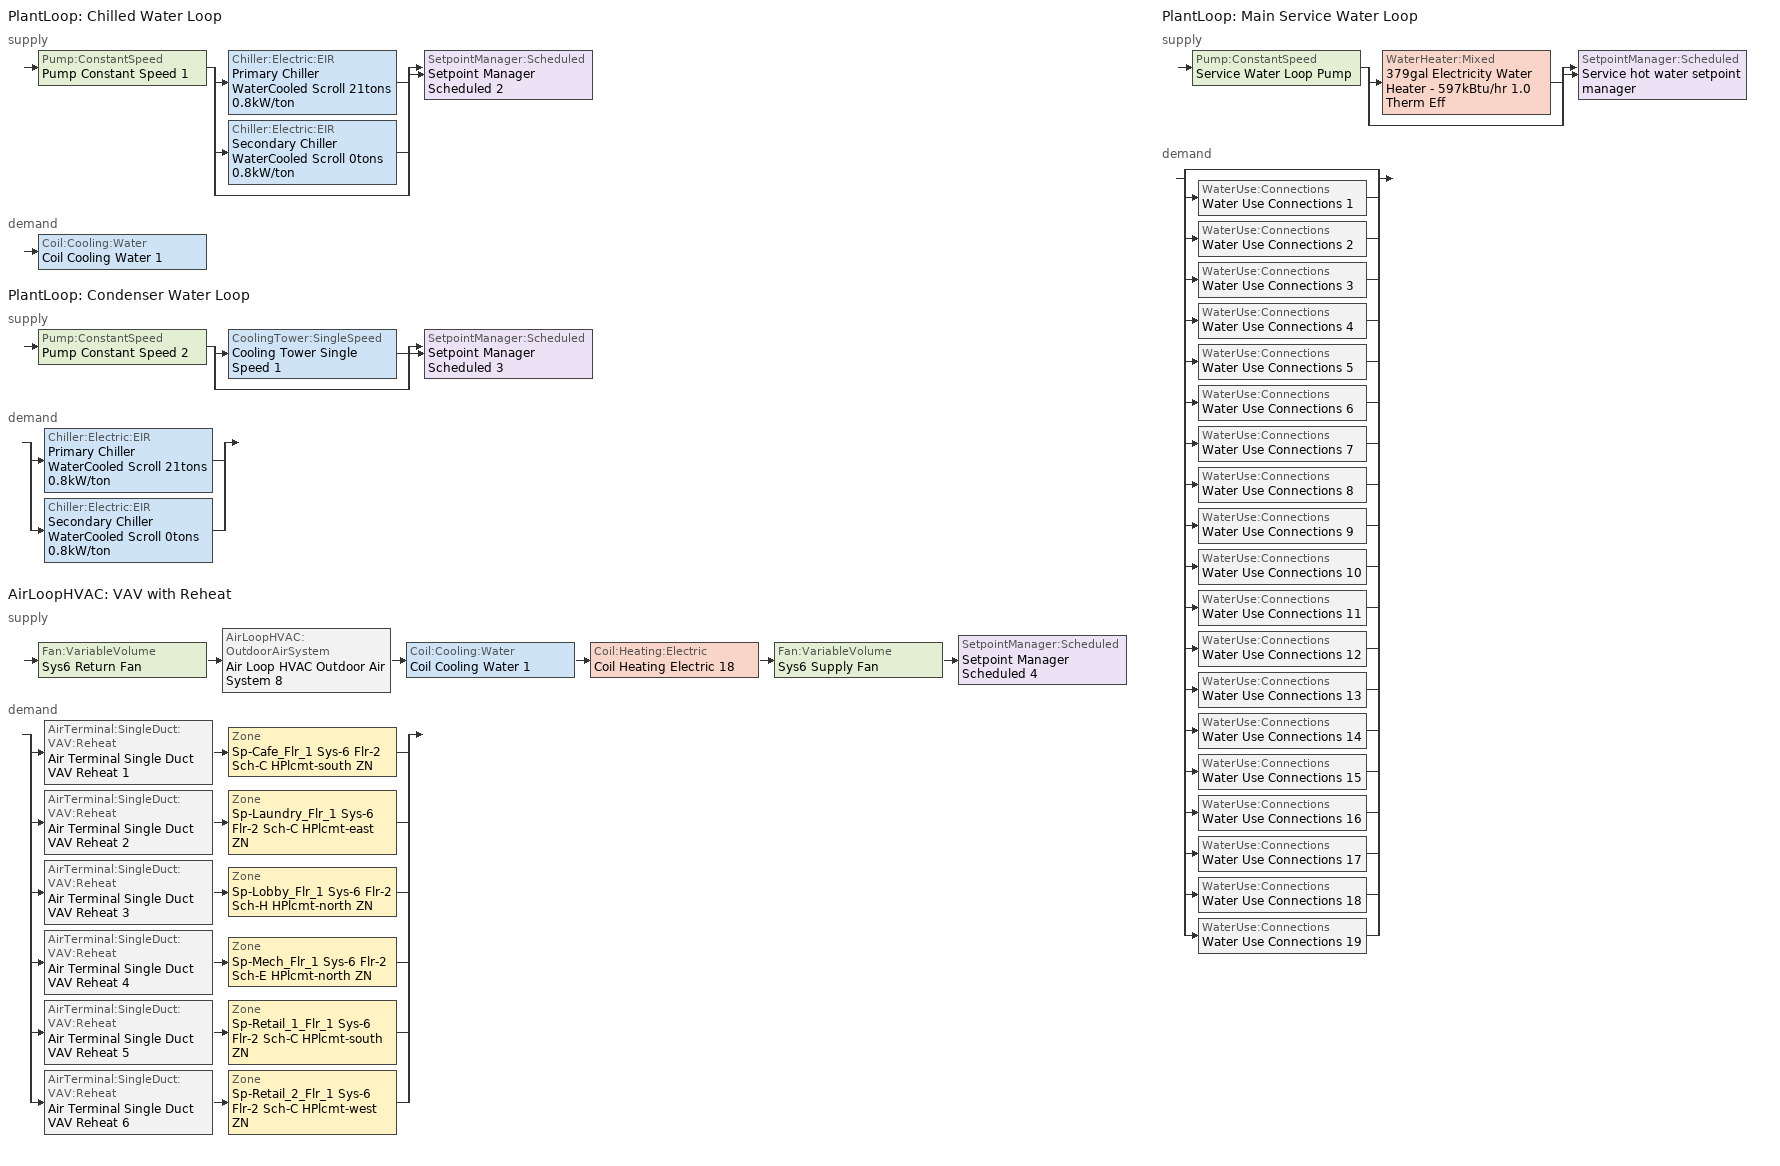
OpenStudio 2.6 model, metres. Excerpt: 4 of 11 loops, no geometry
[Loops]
PlantLoop 'Chilled Water Loop'
 supply: Pump:ConstantSpeed 'Pump Constant Speed 1' > split
  | Chiller:Electric:EIR 'Primary Chiller WaterCooled Scroll 21tons 0.8kW/ton'
  | Chiller:Electric:EIR 'Secondary Chiller WaterCooled Scroll 0tons 0.8kW/ton'
  | bypass
  join > SetpointManager:Scheduled 'Setpoint Manager Scheduled 2'
 demand: Coil:Cooling:Water 'Coil Cooling Water 1'
PlantLoop 'Condenser Water Loop'
 supply: Pump:ConstantSpeed 'Pump Constant Speed 2' > split
  | CoolingTower:SingleSpeed 'Cooling Tower Single Speed 1'
  | bypass
  join > SetpointManager:Scheduled 'Setpoint Manager Scheduled 3'
 demand: split
  | Chiller:Electric:EIR 'Primary Chiller WaterCooled Scroll 21tons 0.8kW/ton'
  | Chiller:Electric:EIR 'Secondary Chiller WaterCooled Scroll 0tons 0.8kW/ton'
AirLoopHVAC 'VAV with Reheat'
 supply: Fan:VariableVolume 'Sys6 Return Fan' > AirLoopHVAC:OutdoorAirSystem 'Air Loop HVAC Outdoor Air System 8' > Coil:Cooling:Water 'Coil Cooling Water 1' > Coil:Heating:Electric 'Coil Heating Electric 18' > Fan:VariableVolume 'Sys6 Supply Fan' > SetpointManager:Scheduled 'Setpoint Manager Scheduled 4'
 demand: split
  | AirTerminal:SingleDuct:VAV:Reheat 'Air Terminal Single Duct VAV Reheat 1' > Zone 'Sp-Cafe_Flr_1 Sys-6 Flr-2 Sch-C HPlcmt-south ZN'
  | AirTerminal:SingleDuct:VAV:Reheat 'Air Terminal Single Duct VAV Reheat 2' > Zone 'Sp-Laundry_Flr_1 Sys-6 Flr-2 Sch-C HPlcmt-east ZN'
  | AirTerminal:SingleDuct:VAV:Reheat 'Air Terminal Single Duct VAV Reheat 3' > Zone 'Sp-Lobby_Flr_1 Sys-6 Flr-2 Sch-H HPlcmt-north ZN'
  | AirTerminal:SingleDuct:VAV:Reheat 'Air Terminal Single Duct VAV Reheat 4' > Zone 'Sp-Mech_Flr_1 Sys-6 Flr-2 Sch-E HPlcmt-north ZN'
  | AirTerminal:SingleDuct:VAV:Reheat 'Air Terminal Single Duct VAV Reheat 5' > Zone 'Sp-Retail_1_Flr_1 Sys-6 Flr-2 Sch-C HPlcmt-south ZN'
  | AirTerminal:SingleDuct:VAV:Reheat 'Air Terminal Single Duct VAV Reheat 6' > Zone 'Sp-Retail_2_Flr_1 Sys-6 Flr-2 Sch-C HPlcmt-west ZN'
PlantLoop 'Main Service Water Loop'
 supply: Pump:ConstantSpeed 'Service Water Loop Pump' > split
  | WaterHeater:Mixed '379gal Electricity Water Heater - 597kBtu/hr 1.0 Therm Eff'
  | bypass
  join > SetpointManager:Scheduled 'Service hot water setpoint manager'
 demand: split
  | bypass
  | WaterUse:Connections 'Water Use Connections 1'
  | WaterUse:Connections 'Water Use Connections 2'
  | WaterUse:Connections 'Water Use Connections 3'
  | WaterUse:Connections 'Water Use Connections 4'
  | WaterUse:Connections 'Water Use Connections 5'
  | WaterUse:Connections 'Water Use Connections 6'
  | WaterUse:Connections 'Water Use Connections 7'
  | WaterUse:Connections 'Water Use Connections 8'
  | WaterUse:Connections 'Water Use Connections 9'
  | WaterUse:Connections 'Water Use Connections 10'
  | WaterUse:Connections 'Water Use Connections 11'
  | WaterUse:Connections 'Water Use Connections 12'
  | WaterUse:Connections 'Water Use Connections 13'
  | WaterUse:Connections 'Water Use Connections 14'
  | WaterUse:Connections 'Water Use Connections 15'
  | WaterUse:Connections 'Water Use Connections 16'
  | WaterUse:Connections 'Water Use Connections 17'
  | WaterUse:Connections 'Water Use Connections 18'
  | WaterUse:Connections 'Water Use Connections 19'
[Sizing:Zone] Zone Cooling Design Supply Air Temperature Input Method=SupplyAirTemperature; Zone Cooling Design Supply Air Temperature {C}=13; Zone Cooling Design Supply Air Temperature Difference {deltaC}=11.11; Zone Heating Design Supply Air Temperature Input Method=SupplyAirTemperature; Zone Heating Design Supply Air Temperature {C}=43; Zone Heating Design Supply Air Temperature Difference {deltaC}=11.11; Zone Cooling Design Supply Air Humidity Ratio {kg-H2O/kg-air}=0.0085; Zone Heating Design Supply Air Humidity Ratio {kg-H2O/kg-air}=0.008; Zone Heating Sizing Factor=1.3; Zone Cooling Sizing Factor=1.1; Cooling Design Air Flow Method=DesignDay; Heating Design Air Flow Method=DesignDay; Account for Dedicated Outdoor Air System=No; Dedicated Outdoor Air System Control Strategy=NeutralSupplyAir; Dedicated Outdoor Air Low Setpoint Temperature for Design {C}=autosize; Dedicated Outdoor Air High Setpoint Temperature for Design {C}=autosize
Sp-Mech_Flr_1 Sys-6 Flr-2 Sch-E HPlcmt-north ZN; Sp-Laundry_Flr_1 Sys-6 Flr-2 Sch-C HPlcmt-east ZN; Sp-Retail_2_Flr_1 Sys-6 Flr-2 Sch-C HPlcmt-west ZN; Sp-Cafe_Flr_1 Sys-6 Flr-2 Sch-C HPlcmt-south ZN; Sp-Retail_1_Flr_1 Sys-6 Flr-2 Sch-C HPlcmt-south ZN; Sp-Lobby_Flr_1 Sys-6 Flr-2 Sch-H HPlcmt-north ZN
[Zone equipment]
Sp-Mech_Flr_1 Sys-6 Flr-2 Sch-E HPlcmt-north ZN: Air Terminal Single Duct VAV Reheat 4, Zone HVAC Baseboard Convective Electric 20
Sp-Laundry_Flr_1 Sys-6 Flr-2 Sch-C HPlcmt-east ZN: Air Terminal Single Duct VAV Reheat 2, Zone HVAC Baseboard Convective Electric 18
Sp-Retail_2_Flr_1 Sys-6 Flr-2 Sch-C HPlcmt-west ZN: Air Terminal Single Duct VAV Reheat 6, Zone HVAC Baseboard Convective Electric 22
Sp-Cafe_Flr_1 Sys-6 Flr-2 Sch-C HPlcmt-south ZN: Air Terminal Single Duct VAV Reheat 1, Zone HVAC Baseboard Convective Electric 17
Sp-Retail_1_Flr_1 Sys-6 Flr-2 Sch-C HPlcmt-south ZN: Air Terminal Single Duct VAV Reheat 5, Zone HVAC Baseboard Convective Electric 21
Sp-Lobby_Flr_1 Sys-6 Flr-2 Sch-H HPlcmt-north ZN: Air Terminal Single Duct VAV Reheat 3, Zone HVAC Baseboard Convective Electric 19
[AirLoopHVAC]
VAV with Reheat: Availability Schedule=VAV with Reheat Occ Sch; Design Supply Air Flow Rate {m3/s}=AutoSize
[Sizing:System]
VAV with Reheat: Type of Load to Size On=Sensible; Design Outdoor Air Flow Rate {m3/s}=Autosize; Minimum System Air Flow Ratio=0.3; Preheat Design Temperature {C}=7; Preheat Design Humidity Ratio {kg-H2O/kg-Air}=0.008; Precool Design Temperature {C}=13; Precool Design Humidity Ratio {kg-H2O/kg-Air}=0.008; Central Cooling Design Supply Air Temperature {C}=13; Central Heating Design Supply Air Temperature {C}=13.1; Sizing Option=NonCoincident; 100% Outdoor Air in Cooling=No; 100% Outdoor Air in Heating=No; Central Cooling Design Supply Air Humidity Ratio {kg-H2O/kg-Air}=0.0085; Central Heating Design Supply Air Humidity Ratio {kg-H2O/kg-Air}=0.008; Cooling Design Air Flow Method=DesignDay; Cooling Design Air Flow Rate {m3/s}=0; Heating Design Air Flow Method=DesignDay; Heating Design Air Flow Rate {m3/s}=0; System Outdoor Air Method=ZoneSum; Zone Maximum Outdoor Air Fraction=1; Cooling Supply Air Flow Rate Per Floor Area {m3/s-m2}=0.00996765; Cooling Fraction of Autosized Cooling Supply Air Flow Rate=1; Cooling Supply Air Flow Rate Per Unit Cooling Capacity {m3/s-W}=3.94755e-05; Heating Supply Air Flow Rate Per Floor Area {m3/s-m2}=0.00996765; Heating Fraction of Autosized Heating Supply Air Flow Rate=1; Heating Fraction of Autosized Cooling Supply Air Flow Rate=1; Heating Supply Air Flow Rate Per Unit Heating Capacity {m3/s-W}=3.15882e-05; Cooling Design Capacity Method=CoolingDesignCapacity; Cooling Design Capacity {W}=autosize; Cooling Design Capacity Per Floor Area {W/m2}=234.7; Fraction of Autosized Cooling Design Capacity=1; Heating Design Capacity Method=HeatingDesignCapacity; Heating Design Capacity {W}=autosize; Heating Design Capacity Per Floor Area {W/m2}=157; Fraction of Autosized Heating Design Capacity=1; Central Cooling Capacity Control Method=OnOff
[Coil:Heating:Electric] Availability Schedule=Always On Discrete
Coil Heating Electric 18; Coil Heating Electric 19; Coil Heating Electric 20; Coil Heating Electric 21; Coil Heating Electric 22; Coil Heating Electric 23; Coil Heating Electric 24
[Controller:OutdoorAir]
Controller Outdoor Air 8: Minimum Outdoor Air Flow Rate {m3/s}=autosize; Maximum Outdoor Air Flow Rate {m3/s}=Autosize; Economizer Control Type=DifferentialEnthalpy; Economizer Control Action Type=ModulateFlow; Lockout Type=NoLockout; Minimum Limit Type=FixedMinimum; Minimum Outdoor Air Schedule=VAV with Reheat Occ Sch; Controller Mechanical Ventilation=Controller Mechanical Ventilation 8; High Humidity Control=No; Heat Recovery Bypass Control Type=BypassWhenOAFlowGreaterThanMinimum
[Controller:MechanicalVentilation]
Controller Mechanical Ventilation 8: Availability Schedule=Always On Discrete; System Outdoor Air Method=ZoneSum
[AirLoopHVAC:OutdoorAirSystem]
Air Loop HVAC Outdoor Air System 8: Controller=Controller Outdoor Air 8
[SetpointManager:Scheduled] Control Variable=Temperature
Name | Schedule
Setpoint Manager Scheduled 2 | CHW Temp
Setpoint Manager Scheduled 3 | CW Temp
Setpoint Manager Scheduled 4 | Supply Air Temp
Service hot water setpoint manager | Service Water Loop Temp - 140F
[ZoneHVAC:Baseboard:Convective:Electric] Availability Schedule=Always On Discrete; Nominal Capacity {W}=autosize; Efficiency=1
Zone HVAC Baseboard Convective Electric 17; Zone HVAC Baseboard Convective Electric 18; Zone HVAC Baseboard Convective Electric 19; Zone HVAC Baseboard Convective Electric 20; Zone HVAC Baseboard Convective Electric 21; Zone HVAC Baseboard Convective Electric 22
[PlantLoop] Glycol Concentration=0; Plant Loop Volume {m3}=Autocalculate; Load Distribution Scheme=Optimal
Name | Maximum Loop Temperature {C} | Minimum Loop Temperature {C}
Chilled Water Loop; Condenser Water Loop
Main Service Water Loop | 60 | 10
[Sizing:Plant] Sizing Option=NonCoincident; Zone Timesteps in Averaging Window=1; Coincident Sizing Factor Mode=None
Name | Loop Type | Design Loop Exit Temperature {C} | Loop Design Temperature Difference {deltaC}
Chilled Water Loop | Cooling | 7 | 6
Condenser Water Loop | Condenser | 29 | 6
Main Service Water Loop | Heating | 60 | 5
[Pump:ConstantSpeed] Rated Flow Rate {m3/s}=autosize; Rated Power Consumption {W}=autosize; Fraction of Motor Inefficiencies to Fluid Stream=0; Pump Control Type=Intermittent; Design Power Sizing Method=PowerPerFlowPerPressure; Design Electric Power per Unit Flow Rate {W/(m3/s)}=348701.1
Name | Rated Pump Head {Pa} | Motor Efficiency | Design Shaft Power per Unit Flow Rate per Unit Head {W-s/m3-Pa}
Pump Constant Speed 1 | 179352 | 0.855 | 1.67385
Pump Constant Speed 2 | 179352 | 0.895 | 1.50185
Service Water Loop Pump | 558704 | 0.855 | 1.28205
[Chiller:Electric:EIR] Reference COP {W/W}=4.5032; Cooling Capacity Function of Temperature Curve=WaterCooled_Scroll_CAPFT_NECB2011; Electric Input to Cooling Output Ratio Function of Temperature Curve=WaterCooled_Scroll_EIRFT_NECB2011; Electric Input to Cooling Output Ratio Function of Part Load Ratio Curve=WaterCooled_Scroll_EIRFPLR_NECB2011; Minimum Part Load Ratio=0.25; Minimum Unloading Ratio=0.25; Condenser Type=WaterCooled; Chiller Flow Mode=LeavingSetpointModulated; Design Heat Recovery Water Flow Rate {m3/s}=0; Sizing Factor=1; Basin Heater Capacity {W/K}=0; Basin Heater Setpoint Temperature {C}=10
Name | Reference Capacity {W}
Primary Chiller WaterCooled Scroll 21tons 0.8kW/ton | 74451
Secondary Chiller WaterCooled Scroll 0tons 0.8kW/ton | 0.001
[CoolingTower:SingleSpeed]
Cooling Tower Single Speed 1: Design Water Flow Rate {m3/s}=autosize; Design Air Flow Rate {m3/s}=autosize; Fan Power at Design Air Flow Rate {W}=1182.79; U-Factor Times Area Value at Design Air Flow Rate {W/K}=autosize; Air Flow Rate in Free Convection Regime {m3/s}=autosize; U-Factor Times Area Value at Free Convection Air Flow Rate {W/K}=autosize; Performance Input Method=UFactorTimesAreaAndDesignWaterFlowRate; Free Convection Capacity {W}=0; Basin Heater Capacity {W/K}=0; Evaporation Loss Mode=LossFactor; Evaporation Loss Factor {percent/K}=0.2; Drift Loss Percent {percent}=0.008; Blowdown Calculation Mode=ConcentrationRatio; Blowdown Concentration Ratio=3; Capacity Control=FanCycling; Number of Cells=1; Cell Control=MinimalCell; Cell Minimum  Water Flow Rate Fraction=0.33; Cell Maximum Water Flow Rate Fraction=2.5; Sizing Factor=1; Free Convection Air Flow Rate Sizing Factor=0.1; Free Convection U-Factor Times Area Value Sizing Factor=0.1; Heat Rejection Capacity and Nominal Capacity Sizing Ratio=1.25; Free Convection Nominal Capacity Sizing Factor=0.1; Design Inlet Air Dry-Bulb Temperature {C}=35; Design Inlet Air Wet-Bulb Temperature {C}=24; Design Approach Temperature {deltaC}=5; Design Range Temperature {deltaC}=6
[Fan:VariableVolume] Availability Schedule=Always On Discrete; Maximum Flow Rate {m3/s}=Autosize; Fan Power Minimum Flow Rate Input Method=Fraction; Fan Power Minimum Flow Fraction=0.68; Fan Power Minimum Air Flow Rate {m3/s}=0; Motor In Airstream Fraction=1; Fan Power Coefficient 1=-2.4176; Fan Power Coefficient 2=9.5874; Fan Power Coefficient 3=-11.559; Fan Power Coefficient 4=5.4009; Fan Power Coefficient 5=0
Name | Fan Efficiency | Pressure Rise {Pa} | Motor Efficiency
Sys6 Supply Fan | 0.549965 | 1000 | 0.8461
Sys6 Return Fan | 0.299975 | 250 | 0.4615
[Coil:Cooling:Water]
Coil Cooling Water 1: Availability Schedule=Always On Discrete
[Controller:WaterCoil]
Controller Water Coil 1: Water Coil=Coil Cooling Water 1; Action=Reverse; Minimum Actuated Flow {m3/s}=0
[AirTerminal:SingleDuct:VAV:Reheat] Availability Schedule=Always On Discrete; Maximum Air Flow Rate {m3/s}=AutoSize; Zone Minimum Air Flow Input Method=Constant; Constant Minimum Air Flow Fraction=0.3; Maximum Hot Water or Steam Flow Rate {m3/s}=AutoSize; Minimum Hot Water or Steam Flow Rate {m3/s}=0; Convergence Tolerance=0.001; Damper Heating Action=Normal; Maximum Flow per Zone Floor Area During Reheat {m3/s-m2}=AutoSize; Maximum Flow Fraction During Reheat=0.5; Maximum Reheat Air Temperature {C}=43; Control For Outdoor Air=No
Name | Fixed Minimum Air Flow Rate {m3/s} | Reheat Coil
Air Terminal Single Duct VAV Reheat 1 | 0.377724 | Coil Heating Electric 19
Air Terminal Single Duct VAV Reheat 2 | 0.156079 | Coil Heating Electric 20
Air Terminal Single Duct VAV Reheat 3 | 2.61637 | Coil Heating Electric 21
Air Terminal Single Duct VAV Reheat 4 | 0.328486 | Coil Heating Electric 22
Air Terminal Single Duct VAV Reheat 5 | 0.134143 | Coil Heating Electric 23
Air Terminal Single Duct VAV Reheat 6 | 0.155338 | Coil Heating Electric 24
[WaterHeater:Mixed]
379gal Electricity Water Heater - 597kBtu/hr 1.0 Therm Eff: Tank Volume {m3}=1.43368; Setpoint Temperature Schedule=Service Water Loop Temp - 140F; Deadband Temperature Difference {deltaC}=2; Maximum Temperature Limit {C}=82.2222; Heater Control Type=Cycle; Heater Maximum Capacity {W}=175059; Heater Fuel Type=Electricity; Heater Thermal Efficiency=1; Off Cycle Parasitic Fuel Consumption Rate {W}=123.174; Off Cycle Parasitic Fuel Type=Electricity; Off Cycle Parasitic Heat Fraction to Tank=0.8; On Cycle Parasitic Fuel Consumption Rate {W}=123.174; On Cycle Parasitic Fuel Type=Electricity; On Cycle Parasitic Heat Fraction to Tank=0; Ambient Temperature Indicator=Schedule; Ambient Temperature Schedule=Water Heater Ambient Temp Schedule - 70F; Off Cycle Loss Coefficient to Ambient Temperature {W/K}=5.28388; On Cycle Loss Coefficient to Ambient Temperature {W/K}=5.28388; Use Side Effectiveness=1; Source Side Effectiveness=1; Use Side Design Flow Rate {m3/s}=autosize; Source Side Design Flow Rate {m3/s}=autosize; Indirect Water Heating Recovery Time {hr}=1.5; Source Side Flow Control Mode=IndirectHeatPrimarySetpoint
[WaterUse:Connections]
Name | Water Use Equipment Name 1
Water Use Connections 1 | Banquet_flr_6 Service Water Use 0.34gal/min
Water Use Connections 2 | Basement Service Water Use 0.5gal/min
Water Use Connections 3 | Cafe_flr_1 Service Water Use 0.02gal/min
Water Use Connections 4 | Dining_flr_6 Service Water Use 0.34gal/min
Water Use Connections 5 | Kitchen_flr_6 Service Water Use 0.05gal/min
Water Use Connections 6 | Laundry_flr_1 Service Water Use 0.02gal/min
Water Use Connections 7 | Lobby_flr_1 Service Water Use 0.33gal/min
Water Use Connections 8 | Retail_1_flr_1 Service Water Use 0.01gal/min
Water Use Connections 9 | Retail_2_flr_1 Service Water Use 0.01gal/min
Water Use Connections 10 | Room_1_flr_3 Service Water Use 0.08gal/min
Water Use Connections 11 | Room_1_flr_6 Service Water Use 0.08gal/min
Water Use Connections 12 | Room_2_flr_3 Service Water Use 0.08gal/min
Water Use Connections 13 | Room_2_flr_6 Service Water Use 0.08gal/min
Water Use Connections 14 | Room_3_mult19_flr_3 Service Water Use 0.05gal/min
Water Use Connections 15 | Room_3_mult9_flr_6 Service Water Use 0.05gal/min
Water Use Connections 16 | Room_4_mult19_flr_3 Service Water Use 0.05gal/min
Water Use Connections 17 | Room_5_flr_3 Service Water Use 0.08gal/min
Water Use Connections 18 | Room_6_flr_3 Service Water Use 0.08gal/min
Water Use Connections 19 | Storage_flr_1 Service Water Use 0.02gal/min
[WaterUse:Equipment:Definition]
Name | Peak Flow Rate {m3/s} | Target Temperature Schedule | Sensible Fraction Schedule | Latent Fraction Schedule
Banquet_flr_6 Service Water Use Def 0.34gal/min | 2.11381e-05 | Schedule Ruleset 5 | Schedule Ruleset 3 | Schedule Ruleset 4
Basement Service Water Use Def 0.5gal/min | 3.15301e-05 | Schedule Ruleset 8 | Schedule Ruleset 6 | Schedule Ruleset 7
Cafe_flr_1 Service Water Use Def 0.02gal/min | 1.50463e-06 | Schedule Ruleset 11 | Schedule Ruleset 9 | Schedule Ruleset 10
Dining_flr_6 Service Water Use Def 0.34gal/min | 2.11381e-05 | Schedule Ruleset 14 | Schedule Ruleset 12 | Schedule Ruleset 13
Kitchen_flr_6 Service Water Use Def 0.05gal/min | 3.29204e-06 | Schedule Ruleset 17 | Schedule Ruleset 15 | Schedule Ruleset 16
Laundry_flr_1 Service Water Use Def 0.02gal/min | 1.24346e-06 | Schedule Ruleset 20 | Schedule Ruleset 18 | Schedule Ruleset 19
Lobby_flr_1 Service Water Use Def 0.33gal/min | 2.08442e-05 | Schedule Ruleset 23 | Schedule Ruleset 21 | Schedule Ruleset 22
Retail_1_flr_1 Service Water Use Def 0.01gal/min | 4.74976e-07 | Schedule Ruleset 26 | Schedule Ruleset 24 | Schedule Ruleset 25
Retail_2_flr_1 Service Water Use Def 0.01gal/min | 5.50024e-07 | Schedule Ruleset 29 | Schedule Ruleset 27 | Schedule Ruleset 28
Room_1_flr_3 Service Water Use Def 0.08gal/min | 4.97412e-06 | Schedule Ruleset 32 | Schedule Ruleset 30 | Schedule Ruleset 31
Room_1_flr_6 Service Water Use Def 0.08gal/min | 4.97412e-06 | Schedule Ruleset 35 | Schedule Ruleset 33 | Schedule Ruleset 34
Room_2_flr_3 Service Water Use Def 0.08gal/min | 4.97354e-06 | Schedule Ruleset 38 | Schedule Ruleset 36 | Schedule Ruleset 37
Room_2_flr_6 Service Water Use Def 0.08gal/min | 4.97354e-06 | Schedule Ruleset 41 | Schedule Ruleset 39 | Schedule Ruleset 40
Room_3_mult19_flr_3 Service Water Use Def 0.05gal/min | 3.12604e-06 | Schedule Ruleset 44 | Schedule Ruleset 42 | Schedule Ruleset 43
Room_3_mult9_flr_6 Service Water Use Def 0.05gal/min | 3.1269e-06 | Schedule Ruleset 47 | Schedule Ruleset 45 | Schedule Ruleset 46
Room_4_mult19_flr_3 Service Water Use Def 0.05gal/min | 3.1269e-06 | Schedule Ruleset 50 | Schedule Ruleset 48 | Schedule Ruleset 49
Room_5_flr_3 Service Water Use Def 0.08gal/min | 4.97412e-06 | Schedule Ruleset 53 | Schedule Ruleset 51 | Schedule Ruleset 52
Room_6_flr_3 Service Water Use Def 0.08gal/min | 4.97354e-06 | Schedule Ruleset 56 | Schedule Ruleset 54 | Schedule Ruleset 55
Storage_flr_1 Service Water Use Def 0.02gal/min | 1.50987e-06 | Schedule Ruleset 59 | Schedule Ruleset 57 | Schedule Ruleset 58
[WaterUse:Equipment]
Name | Water Use Equipment Definition | Space | Flow Rate Fraction Schedule
Banquet_flr_6 Service Water Use 0.34gal/min | Banquet_flr_6 Service Water Use Def 0.34gal/min | Banquet_Flr_6 | NECB-B-Service Water Heating
Basement Service Water Use 0.5gal/min | Basement Service Water Use Def 0.5gal/min | Basement | NECB-E-Service Water Heating
Cafe_flr_1 Service Water Use 0.02gal/min | Cafe_flr_1 Service Water Use Def 0.02gal/min | Cafe_Flr_1 | NECB-C-Service Water Heating
Dining_flr_6 Service Water Use 0.34gal/min | Dining_flr_6 Service Water Use Def 0.34gal/min | Dining_Flr_6 | NECB-B-Service Water Heating
Kitchen_flr_6 Service Water Use 0.05gal/min | Kitchen_flr_6 Service Water Use Def 0.05gal/min | Kitchen_Flr_6 | NECB-B-Service Water Heating
Laundry_flr_1 Service Water Use 0.02gal/min | Laundry_flr_1 Service Water Use Def 0.02gal/min | Laundry_Flr_1 | NECB-C-Service Water Heating
Lobby_flr_1 Service Water Use 0.33gal/min | Lobby_flr_1 Service Water Use Def 0.33gal/min | Lobby_Flr_1 | NECB-H-Service Water Heating
Retail_1_flr_1 Service Water Use 0.01gal/min | Retail_1_flr_1 Service Water Use Def 0.01gal/min | Retail_1_Flr_1 | NECB-C-Service Water Heating
Retail_2_flr_1 Service Water Use 0.01gal/min | Retail_2_flr_1 Service Water Use Def 0.01gal/min | Retail_2_Flr_1 | NECB-C-Service Water Heating
Room_1_flr_3 Service Water Use 0.08gal/min | Room_1_flr_3 Service Water Use Def 0.08gal/min | Room_1_Flr_3 | NECB-F-Service Water Heating
Room_1_flr_6 Service Water Use 0.08gal/min | Room_1_flr_6 Service Water Use Def 0.08gal/min | Room_1_Flr_6 | NECB-F-Service Water Heating
Room_2_flr_3 Service Water Use 0.08gal/min | Room_2_flr_3 Service Water Use Def 0.08gal/min | Room_2_Flr_3 | NECB-F-Service Water Heating
Room_2_flr_6 Service Water Use 0.08gal/min | Room_2_flr_6 Service Water Use Def 0.08gal/min | Room_2_Flr_6 | NECB-F-Service Water Heating
Room_3_mult19_flr_3 Service Water Use 0.05gal/min | Room_3_mult19_flr_3 Service Water Use Def 0.05gal/min | Room_3_Mult19_Flr_3 | NECB-F-Service Water Heating
Room_3_mult9_flr_6 Service Water Use 0.05gal/min | Room_3_mult9_flr_6 Service Water Use Def 0.05gal/min | Room_3_Mult9_Flr_6 | NECB-F-Service Water Heating
Room_4_mult19_flr_3 Service Water Use 0.05gal/min | Room_4_mult19_flr_3 Service Water Use Def 0.05gal/min | Room_4_Mult19_Flr_3 | NECB-F-Service Water Heating
Room_5_flr_3 Service Water Use 0.08gal/min | Room_5_flr_3 Service Water Use Def 0.08gal/min | Room_5_Flr_3 | NECB-F-Service Water Heating
Room_6_flr_3 Service Water Use 0.08gal/min | Room_6_flr_3 Service Water Use Def 0.08gal/min | Room_6_Flr_3 | NECB-F-Service Water Heating
Storage_flr_1 Service Water Use 0.02gal/min | Storage_flr_1 Service Water Use Def 0.02gal/min | Storage_Flr_1 | NECB-E-Service Water Heating
[SetpointManager:OutdoorAirPretreat] Minimum Setpoint Temperature {C}=-99; Maximum Setpoint Temperature {C}=99; Minimum Setpoint Humidity Ratio {kgWater/kgDryAir}=1e-05; Maximum Setpoint Humidity Ratio {kgWater/kgDryAir}=1
Setpoint Manager Outdoor Air Pretreat 1; Setpoint Manager Outdoor Air Pretreat 2; Setpoint Manager Outdoor Air Pretreat 3; Setpoint Manager Outdoor Air Pretreat 4; Setpoint Manager Outdoor Air Pretreat 5; Setpoint Manager Outdoor Air Pretreat 6; Setpoint Manager Outdoor Air Pretreat 7; Setpoint Manager Outdoor Air Pretreat 8
[AvailabilityManager:NightCycle] Control Type=CycleOnAny; Thermostat Tolerance {deltaC}=1; Cycling Run Time {s}=3600
Availability Manager Night Cycle 1; Availability Manager Night Cycle 2; Availability Manager Night Cycle 3; Availability Manager Night Cycle 4; Availability Manager Night Cycle 5; Availability Manager Night Cycle 6; Availability Manager Night Cycle 7
[Schedule:Ruleset]
CHW Temp: Default Day Schedule=Schedule Day 4
CW Temp: Default Day Schedule=Schedule Day 5
Supply Air Temp: Default Day Schedule=Supply Air Temp Default
Service Water Loop Temp - 140F: Default Day Schedule=Service Water Loop Temp - 140F Default
Water Heater Ambient Temp Schedule - 70F: Default Day Schedule=Water Heater Ambient Temp Schedule - 70F Default
Schedule Ruleset 3: Default Day Schedule=Schedule Day 8
Schedule Ruleset 4: Default Day Schedule=Schedule Day 9
Schedule Ruleset 5: Default Day Schedule=Schedule Day 10
NECB-B-Service Water Heating: Default Day Schedule=NECB-B-Service Water Heating Default
Schedule Ruleset 6: Default Day Schedule=Schedule Day 11
Schedule Ruleset 7: Default Day Schedule=Schedule Day 12
Schedule Ruleset 8: Default Day Schedule=Schedule Day 13
NECB-E-Service Water Heating: Default Day Schedule=NECB-E-Service Water Heating Default
Schedule Ruleset 9: Default Day Schedule=Schedule Day 14
Schedule Ruleset 10: Default Day Schedule=Schedule Day 15
Schedule Ruleset 11: Default Day Schedule=Schedule Day 16
NECB-C-Service Water Heating: Default Day Schedule=NECB-C-Service Water Heating Default
Schedule Ruleset 12: Default Day Schedule=Schedule Day 17
Schedule Ruleset 13: Default Day Schedule=Schedule Day 18
Schedule Ruleset 14: Default Day Schedule=Schedule Day 19
Schedule Ruleset 15: Default Day Schedule=Schedule Day 20
Schedule Ruleset 16: Default Day Schedule=Schedule Day 21
Schedule Ruleset 17: Default Day Schedule=Schedule Day 22
Schedule Ruleset 18: Default Day Schedule=Schedule Day 23
Schedule Ruleset 19: Default Day Schedule=Schedule Day 24
Schedule Ruleset 20: Default Day Schedule=Schedule Day 25
Schedule Ruleset 21: Default Day Schedule=Schedule Day 26
Schedule Ruleset 22: Default Day Schedule=Schedule Day 27
Schedule Ruleset 23: Default Day Schedule=Schedule Day 28
NECB-H-Service Water Heating: Default Day Schedule=NECB-H-Service Water Heating Default
Schedule Ruleset 24: Default Day Schedule=Schedule Day 29
Schedule Ruleset 25: Default Day Schedule=Schedule Day 30
Schedule Ruleset 26: Default Day Schedule=Schedule Day 31
Schedule Ruleset 27: Default Day Schedule=Schedule Day 32
Schedule Ruleset 28: Default Day Schedule=Schedule Day 33
Schedule Ruleset 29: Default Day Schedule=Schedule Day 34
Schedule Ruleset 30: Default Day Schedule=Schedule Day 35
Schedule Ruleset 31: Default Day Schedule=Schedule Day 36
Schedule Ruleset 32: Default Day Schedule=Schedule Day 37
NECB-F-Service Water Heating: Default Day Schedule=NECB-F-Service Water Heating Default
Schedule Ruleset 33: Default Day Schedule=Schedule Day 38
Schedule Ruleset 34: Default Day Schedule=Schedule Day 39
Schedule Ruleset 35: Default Day Schedule=Schedule Day 40
Schedule Ruleset 36: Default Day Schedule=Schedule Day 41
Schedule Ruleset 37: Default Day Schedule=Schedule Day 42
Schedule Ruleset 38: Default Day Schedule=Schedule Day 43
Schedule Ruleset 39: Default Day Schedule=Schedule Day 44
Schedule Ruleset 40: Default Day Schedule=Schedule Day 45
Schedule Ruleset 41: Default Day Schedule=Schedule Day 46
Schedule Ruleset 42: Default Day Schedule=Schedule Day 47
Schedule Ruleset 43: Default Day Schedule=Schedule Day 48
Schedule Ruleset 44: Default Day Schedule=Schedule Day 49
Schedule Ruleset 45: Default Day Schedule=Schedule Day 50
Schedule Ruleset 46: Default Day Schedule=Schedule Day 51
Schedule Ruleset 47: Default Day Schedule=Schedule Day 52
Schedule Ruleset 48: Default Day Schedule=Schedule Day 53
Schedule Ruleset 49: Default Day Schedule=Schedule Day 54
Schedule Ruleset 50: Default Day Schedule=Schedule Day 55
Schedule Ruleset 51: Default Day Schedule=Schedule Day 56
Schedule Ruleset 52: Default Day Schedule=Schedule Day 57
Schedule Ruleset 53: Default Day Schedule=Schedule Day 58
Schedule Ruleset 54: Default Day Schedule=Schedule Day 59
Schedule Ruleset 55: Default Day Schedule=Schedule Day 60
Schedule Ruleset 56: Default Day Schedule=Schedule Day 61
Schedule Ruleset 57: Default Day Schedule=Schedule Day 62
Schedule Ruleset 58: Default Day Schedule=Schedule Day 63
Schedule Ruleset 59: Default Day Schedule=Schedule Day 64
VAV with Reheat Occ Sch: Default Day Schedule=VAV with Reheat Occ Sch Default; Summer Design Day Schedule=VAV with Reheat Occ Sch Summer Design Day; Winter Design Day Schedule=VAV with Reheat Occ Sch Winter Design Day
[Schedule:Day]
Schedule Day 4; wkdCHW Temp 1; satCHW Temp 1; sunCHW Temp 1: 1, 0, 7, 2, 0, 7, 3, 0, 7, 4, 0, 7, 5, 0, 7, 6, 0, 7, 7, 0, 7, 8, 0, 7, 9, 0, 7, 10, 0, 7, 11, 0, 7, 12, 0, 7, 13, 0, 7, 14, 0, 7, 15, 0, 7, 16, 0, 7, 17, 0, 7, 18, 0, 7, 19, 0, 7, 20, 0, 7, 21, 0, 7, 22, 0, 7, 23, 0, 7, 24, 0, 7
Schedule Day 5; wkdCW Temp 1; satCW Temp 1; sunCW Temp 1: 1, 0, 29, 2, 0, 29, 3, 0, 29, 4, 0, 29, 5, 0, 29, 6, 0, 29, 7, 0, 29, 8, 0, 29, 9, 0, 29, 10, 0, 29, 11, 0, 29, 12, 0, 29, 13, 0, 29, 14, 0, 29, 15, 0, 29, 16, 0, 29, 17, 0, 29, 18, 0, 29, 19, 0, 29, 20, 0, 29, 21, 0, 29, 22, 0, 29, 23, 0, 29, 24, 0, 29
Supply Air Temp Default: 24, 0, 13
Service Water Loop Temp - 140F Default; Schedule Day 10; Schedule Day 13; Schedule Day 16; Schedule Day 19; Schedule Day 22; Schedule Day 25; Schedule Day 28; Schedule Day 31; Schedule Day 34; Schedule Day 37; Schedule Day 40; Schedule Day 43; Schedule Day 46; Schedule Day 49; Schedule Day 52; Schedule Day 55; Schedule Day 58; Schedule Day 61; Schedule Day 64: 24, 0, 60
Water Heater Ambient Temp Schedule - 70F Default: 24, 0, 21.1111
Schedule Day 8; Schedule Day 11; Schedule Day 14; Schedule Day 17; Schedule Day 20; Schedule Day 23; Schedule Day 26; Schedule Day 29; Schedule Day 32; Schedule Day 35; Schedule Day 38; Schedule Day 41; Schedule Day 44; Schedule Day 47; Schedule Day 50; Schedule Day 53; Schedule Day 56; Schedule Day 59; Schedule Day 62: 24, 0, 0.2
Schedule Day 9; Schedule Day 12; NECB-E-Service Water Heating Sun|Hol Day; Schedule Day 15; Schedule Day 18; Schedule Day 21; Schedule Day 24; Schedule Day 27; Schedule Day 30; Schedule Day 33; Schedule Day 36; Schedule Day 39; Schedule Day 42; Schedule Day 45; Schedule Day 48; Schedule Day 51; Schedule Day 54; Schedule Day 57; Schedule Day 60; Schedule Day 63: 24, 0, 0.05
NECB-B-Service Water Heating Default; NECB-B-Service Water Heating Default|Wkdy Day: 1, 0, 0.6, 2, 0, 0.5, 9, 0, 0.05, 11, 0, 0.7, 12, 0, 0.4, 13, 0, 0.5, 15, 0, 0.6, 16, 0, 0.4, 18, 0, 0.3, 19, 0, 0.4, 20, 0, 0.5, 22, 0, 0.8, 24, 0, 0.9
NECB-B-Service Water Heating Sat Day: 1, 0, 0.7, 2, 0, 0.6, 9, 0, 0.05, 11, 0, 0.7, 12, 0, 0.4, 13, 0, 0.5, 15, 0, 0.6, 16, 0, 0.4, 18, 0, 0.3, 19, 0, 0.4, 20, 0, 0.5, 22, 0, 0.8, 24, 0, 0.9
NECB-B-Service Water Heating Sun|Hol Day: 1, 0, 0.5, 2, 0, 0.6, 9, 0, 0.05, 11, 0, 0.7, 12, 0, 0.4, 13, 0, 0.5, 15, 0, 0.6, 16, 0, 0.4, 18, 0, 0.3, 19, 0, 0.4, 20, 0, 0.5, 22, 0, 0.8, 24, 0, 0.5
NECB-E-Service Water Heating Default; NECB-E-Service Water Heating Default|Wkdy Day: 8, 0, 0.05, 9, 0, 0.1, 10, 0, 0.4, 12, 0, 0.5, 13, 0, 0.7, 14, 0, 0.9, 15, 0, 0.8, 16, 0, 0.7, 17, 0, 0.8, 18, 0, 0.3, 24, 0, 0.05
NECB-E-Service Water Heating Sat Day: 10, 0, 0.05, 12, 0, 0.2, 13, 0, 0.4, 16, 0, 0.2, 24, 0, 0.05
NECB-C-Service Water Heating Default; NECB-C-Service Water Heating Default|Wkdy Day: 8, 0, 0.05, 9, 0, 0.1, 10, 0, 0.2, 11, 0, 0.3, 12, 0, 0.4, 16, 0, 0.8, 17, 0, 0.6, 18, 0, 0.4, 19, 0, 0.3, 21, 0, 0.2, 24, 0, 0.05
NECB-C-Service Water Heating Sat Day: 8, 0, 0.05, 9, 0, 0.1, 10, 0, 0.2, 11, 0, 0.3, 12, 0, 0.5, 16, 0, 0.9, 17, 0, 0.7, 18, 0, 0.5, 19, 0, 0.3, 21, 0, 0.2, 24, 0, 0.05
NECB-C-Service Water Heating Sun|Hol Day: 8, 0, 0.05, 9, 0, 0.1, 10, 0, 0.2, 11, 0, 0.3, 12, 0, 0.5, 17, 0, 0.9, 18, 0, 0.5, 19, 0, 0.3, 24, 0, 0.05
NECB-H-Service Water Heating Default; NECB-H-Service Water Heating Default|Wkdy Day; NECB-H-Service Water Heating Sat Day; NECB-H-Service Water Heating Sun|Hol Day: 24, 0, 0.9
NECB-F-Service Water Heating Default; NECB-F-Service Water Heating Default|Wkdy Day; NECB-F-Service Water Heating Sat Day; NECB-F-Service Water Heating Sun|Hol Day: 1, 0, 0.35, 2, 0, 0.21, 3, 0, 0.14, 5, 0, 0.07, 6, 0, 0.14, 7, 0, 0.28, 8, 0, 0.42, 9, 0, 0.63, 10, 0, 0.49, 12, 0, 0.35, 13, 0, 0.28, 14, 0, 0.35, 15, 0, 0.28, 19, 0, 0.21, 20, 0, 0.35, 24, 0, 0.49
VAV with Reheat Occ Sch Default; VAV with Reheat Occ Sch Winter Design Day; VAV with Reheat Occ Sch Summer Design Day; VAV with Reheat Occ Sch Monday; VAV with Reheat Occ Sch Tuesday; VAV with Reheat Occ Sch Wednesday; VAV with Reheat Occ Sch Thursday; VAV with Reheat Occ Sch Friday; VAV with Reheat Occ Sch Saturday; VAV with Reheat Occ Sch Sunday: 24, 0, 1
[Schedule:Rule] Date Specification Type=DateRange; Start Month=1; Start Day=1; End Month=12
Name | Schedule Ruleset | Rule Order | Day Schedule | Apply Sunday | Apply Monday | Apply Tuesday | Apply Wednesday | Apply Thursday | Apply Friday | Apply Saturday | End Day
wkdCHW Temp rule | CHW Temp | 2 | wkdCHW Temp 1 | No | Yes | Yes | Yes | Yes | Yes | No | 31
satCHW Temprule | CHW Temp | 1 | satCHW Temp 1 | No | No | No | No | No | No | Yes | 31
sunCHW Temprule | CHW Temp | 0 | sunCHW Temp 1 | Yes | No | No | No | No | No | No | 31
wkdCW Temp rule | CW Temp | 2 | wkdCW Temp 1 | No | Yes | Yes | Yes | Yes | Yes | No | 31
satCW Temprule | CW Temp | 1 | satCW Temp 1 | No | No | No | No | No | No | Yes | 31
sunCW Temprule | CW Temp | 0 | sunCW Temp 1 | Yes | No | No | No | No | No | No | 31
Schedule Rule 86 | NECB-B-Service Water Heating | 2 | NECB-B-Service Water Heating Default|Wkdy Day |  | Yes | Yes | Yes | Yes | Yes |  | 31
Schedule Rule 87 | NECB-B-Service Water Heating | 1 | NECB-B-Service Water Heating Sat Day |  |  |  |  |  |  | Yes | 31
Schedule Rule 88 | NECB-B-Service Water Heating | 0 | NECB-B-Service Water Heating Sun|Hol Day | Yes |  |  |  |  |  |  | 31
Schedule Rule 89 | NECB-E-Service Water Heating | 2 | NECB-E-Service Water Heating Default|Wkdy Day |  | Yes | Yes | Yes | Yes | Yes |  | 31
Schedule Rule 90 | NECB-E-Service Water Heating | 1 | NECB-E-Service Water Heating Sat Day |  |  |  |  |  |  | Yes | 31
Schedule Rule 91 | NECB-E-Service Water Heating | 0 | NECB-E-Service Water Heating Sun|Hol Day | Yes |  |  |  |  |  |  | 31
Schedule Rule 92 | NECB-C-Service Water Heating | 2 | NECB-C-Service Water Heating Default|Wkdy Day |  | Yes | Yes | Yes | Yes | Yes |  | 31
Schedule Rule 93 | NECB-C-Service Water Heating | 1 | NECB-C-Service Water Heating Sat Day |  |  |  |  |  |  | Yes | 31
Schedule Rule 94 | NECB-C-Service Water Heating | 0 | NECB-C-Service Water Heating Sun|Hol Day | Yes |  |  |  |  |  |  | 31
Schedule Rule 95 | NECB-H-Service Water Heating | 2 | NECB-H-Service Water Heating Default|Wkdy Day |  | Yes | Yes | Yes | Yes | Yes |  | 31
Schedule Rule 96 | NECB-H-Service Water Heating | 1 | NECB-H-Service Water Heating Sat Day |  |  |  |  |  |  | Yes | 31
Schedule Rule 97 | NECB-H-Service Water Heating | 0 | NECB-H-Service Water Heating Sun|Hol Day | Yes |  |  |  |  |  |  | 31
Schedule Rule 98 | NECB-F-Service Water Heating | 2 | NECB-F-Service Water Heating Default|Wkdy Day |  | Yes | Yes | Yes | Yes | Yes |  | 31
Schedule Rule 99 | NECB-F-Service Water Heating | 1 | NECB-F-Service Water Heating Sat Day |  |  |  |  |  |  | Yes | 31
Schedule Rule 100 | NECB-F-Service Water Heating | 0 | NECB-F-Service Water Heating Sun|Hol Day | Yes |  |  |  |  |  |  | 31
VAV with Reheat Occ Sch Monday Rule | VAV with Reheat Occ Sch | 6 | VAV with Reheat Occ Sch Monday |  | Yes |  |  |  |  |  | 25
VAV with Reheat Occ Sch Tuesday Rule | VAV with Reheat Occ Sch | 5 | VAV with Reheat Occ Sch Tuesday |  |  | Yes |  |  |  |  | 26
VAV with Reheat Occ Sch Wednesday Rule | VAV with Reheat Occ Sch | 4 | VAV with Reheat Occ Sch Wednesday |  |  |  | Yes |  |  |  | 27
VAV with Reheat Occ Sch Thursday Rule | VAV with Reheat Occ Sch | 3 | VAV with Reheat Occ Sch Thursday |  |  |  |  | Yes |  |  | 28
VAV with Reheat Occ Sch Friday Rule | VAV with Reheat Occ Sch | 2 | VAV with Reheat Occ Sch Friday |  |  |  |  |  | Yes |  | 29
VAV with Reheat Occ Sch Saturday Rule | VAV with Reheat Occ Sch | 1 | VAV with Reheat Occ Sch Saturday |  |  |  |  |  |  | Yes | 30
VAV with Reheat Occ Sch Sunday Rule | VAV with Reheat Occ Sch | 0 | VAV with Reheat Occ Sch Sunday | Yes |  |  |  |  |  |  | 31
[Schedule:Constant]
Always On Discrete: Value=1
[Curve:Biquadratic] Minimum Value of x=5; Maximum Value of x=10; Minimum Value of y=24; Maximum Value of y=35
Name | Coefficient1 Constant | Coefficient2 x | Coefficient3 x**2 | Coefficient4 y | Coefficient5 y**2 | Coefficient6 x*y
WaterCooled_Scroll_CAPFT_NECB2011 | 0.94418 | 0.0337102 | 9.75564e-05 | -0.00322114 | -4.91832e-05 | -0.000177584
WaterCooled_Scroll_EIRFT_NECB2011 | 0.727393 | -0.0118922 | 0.000541177 | 0.00187934 | 0.000473461 | -0.000711472
[Curve:Quadratic]
WaterCooled_Scroll_EIRFPLR_NECB2011: Coefficient1 Constant=0.04412; Coefficient2 x=0.640367; Coefficient3 x**2=0.319555; Minimum Value of x=0; Maximum Value of x=1
